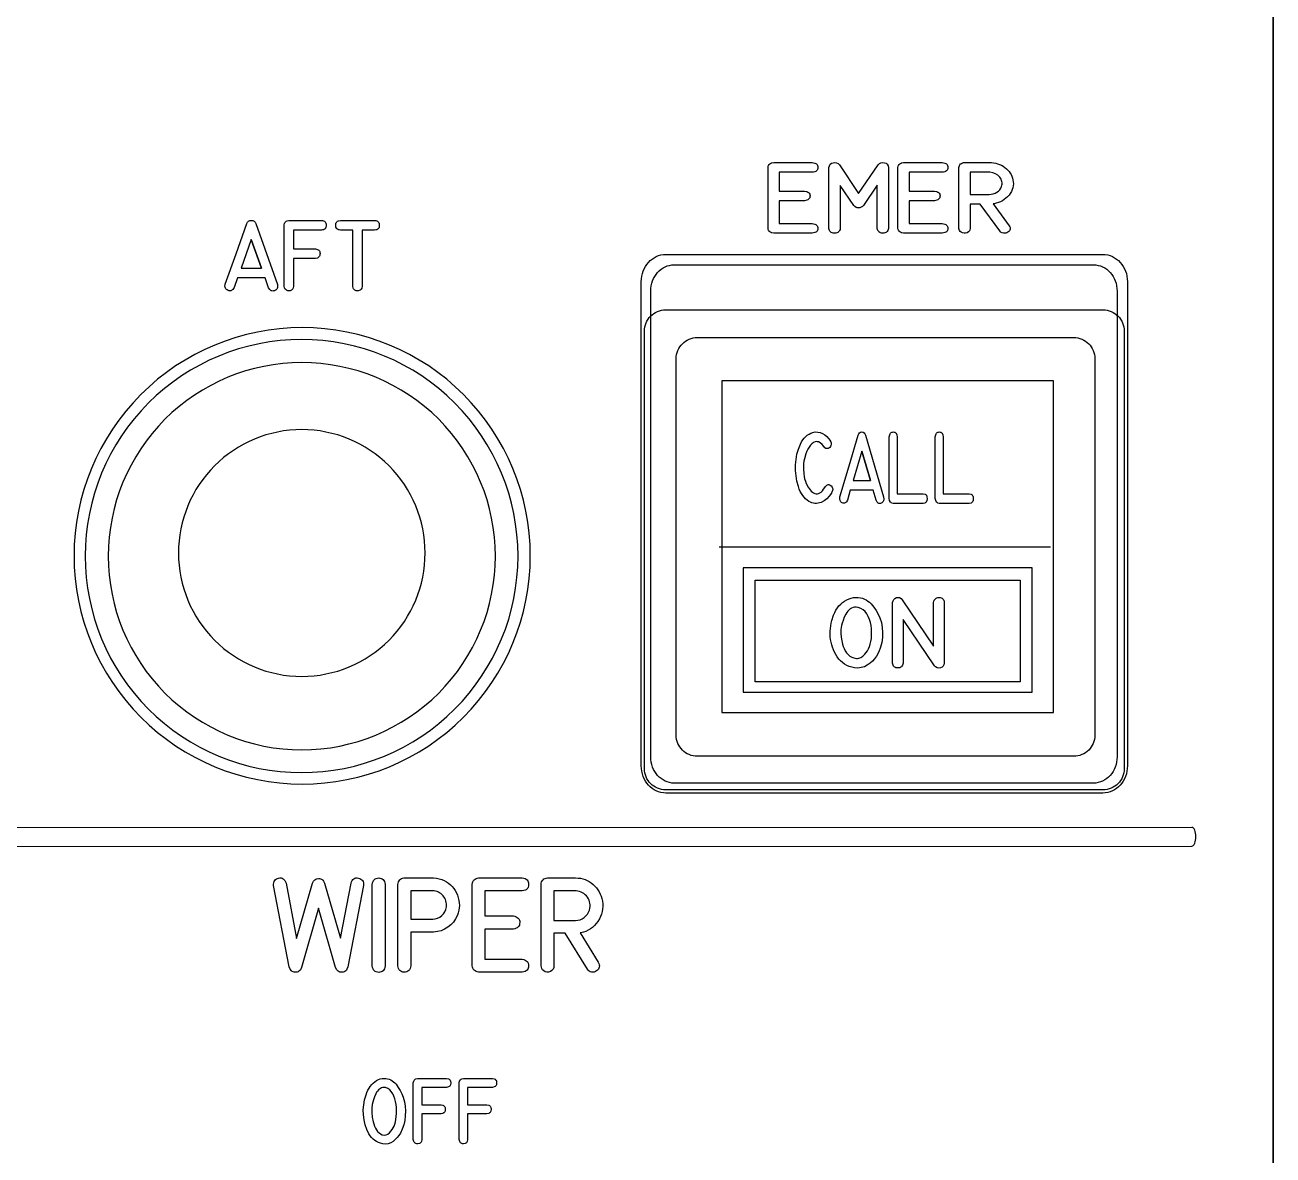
# Model space of a CAD drawing. Extents: x 27 to 704, y 10 to 614.
# Drawn here: x 111.8 to 172, y 77.7 to 132.2 of the extents above; entities that cross this region are included whole.
import ezdxf

# ---------------------------------------------------------------- set-up
doc = ezdxf.new("R2010")
doc.units = 0
for name, color, linetype in [('_BACKPANEL', 5, 'CONTINUOUS'), ('_ENGRAVING', 105, 'CONTINUOUS'), ('_LABELS', 30, 'CONTINUOUS'), ('_TOPLAYER', 1, 'CONTINUOUS')]:
    doc.layers.add(name, color=color, linetype=linetype)

msp = doc.modelspace()

# ---------------------------------------------------------------- linework, layer by layer
at = {"layer": '_BACKPANEL'}
for points in [[(171.966, 179.812), (26.966, 179.812), (26.965, 179.505), (26.965, 95.286), (26.965, 85.761), (168.214, 11.532), (170.976, 10.069), (171.088, 10.016), (171.201, 9.98), (171.266, 9.968), (171.333, 9.964), (171.46, 9.977), (171.579, 10.014), (171.687, 10.073), (171.78, 10.15), (171.858, 10.245), (171.916, 10.353), (171.953, 10.473), (171.966, 10.601), (171.966, 13.81), (171.966, 19.086), (171.966, 179.424)], [(142.665, 118.425), (163.761, 118.425), (163.866, 118.42), (163.968, 118.404), (164.067, 118.379), (164.161, 118.344), (164.251, 118.301), (164.336, 118.25), (164.415, 118.191), (164.488, 118.125), (164.554, 118.052), (164.613, 117.973), (164.664, 117.888), (164.707, 117.798), (164.742, 117.704), (164.767, 117.605), (164.783, 117.503), (164.788, 117.397), (164.788, 96.302), (164.783, 96.197), (164.767, 96.095), (164.742, 95.996), (164.707, 95.902), (164.664, 95.812), (164.613, 95.727), (164.554, 95.648), (164.488, 95.575), (164.415, 95.509), (164.336, 95.45), (164.251, 95.399), (164.161, 95.355), (164.067, 95.321), (163.968, 95.296), (163.866, 95.28), (163.761, 95.275), (142.665, 95.275), (142.56, 95.28), (142.458, 95.296), (142.359, 95.321), (142.265, 95.355), (142.175, 95.399), (142.09, 95.45), (142.011, 95.509), (141.938, 95.575), (141.872, 95.648), (141.813, 95.727), (141.762, 95.812), (141.718, 95.902), (141.684, 95.996), (141.659, 96.095), (141.643, 96.197), (141.638, 96.302), (141.638, 117.397), (141.643, 117.503), (141.659, 117.605), (141.684, 117.704), (141.718, 117.798), (141.762, 117.888), (141.813, 117.973), (141.872, 118.052), (141.938, 118.125), (142.011, 118.191), (142.09, 118.25), (142.175, 118.301), (142.265, 118.344), (142.359, 118.379), (142.458, 118.404), (142.56, 118.42)]]:
    msp.add_lwpolyline(points, close=True, dxfattribs=at)
msp.add_lwpolyline([(125.109, 112.65, 0.414214), (119.159, 106.7, 0.414214), (125.109, 100.75, 0.414214), (131.059, 106.7, 0.414214)], format="xyb", close=True, dxfattribs=at)
at = {"layer": '_ENGRAVING'}
for points in [[(149.736, 125.067), (148.141, 125.067), (148.141, 124.157), (149.357, 124.157), (149.476, 124.129), (149.523, 124.107), (149.561, 124.08), (149.591, 124.048), (149.612, 124.01), (149.625, 123.968), (149.629, 123.92), (149.624, 123.872), (149.612, 123.829), (149.59, 123.792), (149.56, 123.76), (149.522, 123.733), (149.475, 123.711), (149.357, 123.684), (148.141, 123.684), (148.141, 122.591), (149.736, 122.591), (149.854, 122.563), (149.901, 122.542), (149.939, 122.515), (149.969, 122.483), (149.99, 122.446), (150.003, 122.404), (150.007, 122.356), (150.003, 122.309), (149.99, 122.267), (149.969, 122.23), (149.939, 122.198), (149.901, 122.172), (149.854, 122.15), (149.736, 122.123), (147.874, 122.123), (147.766, 122.148), (147.723, 122.169), (147.685, 122.196), (147.654, 122.228), (147.63, 122.266), (147.612, 122.31), (147.601, 122.36), (147.601, 125.298), (147.613, 125.35), (147.631, 125.395), (147.656, 125.434), (147.687, 125.466), (147.724, 125.492), (147.768, 125.512), (147.874, 125.531), (149.736, 125.531), (149.799, 125.524), (149.854, 125.51), (149.901, 125.49), (149.939, 125.464), (149.968, 125.431), (149.989, 125.393), (150.002, 125.348), (150.006, 125.297), (150.002, 125.247), (149.989, 125.202), (149.968, 125.164), (149.938, 125.132), (149.9, 125.106), (149.854, 125.087), (149.799, 125.074)], [(153.41, 122.356), (153.396, 122.302), (153.377, 122.254), (153.352, 122.214), (153.321, 122.182), (153.284, 122.156), (153.241, 122.138), (153.192, 122.128), (153.138, 122.124), (153.083, 122.128), (153.034, 122.139), (152.992, 122.157), (152.955, 122.183), (152.924, 122.215), (152.899, 122.255), (152.88, 122.302), (152.867, 122.356), (152.867, 124.435), (152.207, 123.458), (152.153, 123.41), (152.096, 123.374), (152.035, 123.352), (151.972, 123.343), (151.909, 123.348), (151.849, 123.369), (151.793, 123.406), (151.74, 123.458), (151.084, 124.43), (151.086, 122.356), (151.075, 122.302), (151.057, 122.255), (151.033, 122.216), (151.001, 122.183), (150.963, 122.158), (150.918, 122.14), (150.867, 122.129), (150.808, 122.126), (150.75, 122.13), (150.699, 122.141), (150.655, 122.159), (150.618, 122.184), (150.588, 122.216), (150.566, 122.256), (150.55, 122.303), (150.542, 122.356), (150.542, 125.295), (150.56, 125.381), (150.598, 125.448), (150.657, 125.495), (150.736, 125.524), (150.823, 125.531), (150.903, 125.516), (150.978, 125.478), (151.048, 125.418), (151.973, 124.042), (152.908, 125.418), (152.977, 125.478), (153.051, 125.516), (153.131, 125.531), (153.216, 125.523), (153.294, 125.494), (153.353, 125.447), (153.391, 125.38), (153.41, 125.295)], [(156.007, 125.067), (154.412, 125.067), (154.412, 124.157), (155.628, 124.157), (155.747, 124.129), (155.794, 124.107), (155.832, 124.08), (155.862, 124.048), (155.883, 124.01), (155.896, 123.968), (155.9, 123.92), (155.895, 123.872), (155.882, 123.829), (155.861, 123.792), (155.831, 123.76), (155.793, 123.733), (155.746, 123.711), (155.628, 123.684), (154.412, 123.684), (154.412, 122.591), (156.007, 122.591), (156.125, 122.563), (156.172, 122.542), (156.21, 122.515), (156.24, 122.483), (156.261, 122.446), (156.274, 122.404), (156.278, 122.356), (156.274, 122.309), (156.261, 122.267), (156.24, 122.23), (156.21, 122.198), (156.172, 122.172), (156.125, 122.15), (156.007, 122.123), (154.145, 122.123), (154.037, 122.148), (153.993, 122.169), (153.956, 122.196), (153.925, 122.228), (153.901, 122.266), (153.883, 122.31), (153.871, 122.36), (153.871, 125.298), (153.884, 125.35), (153.902, 125.395), (153.927, 125.434), (153.958, 125.466), (153.995, 125.492), (154.039, 125.512), (154.145, 125.531), (156.007, 125.531), (156.07, 125.524), (156.125, 125.51), (156.172, 125.49), (156.21, 125.464), (156.239, 125.431), (156.26, 125.393), (156.273, 125.348), (156.277, 125.297), (156.272, 125.247), (156.26, 125.202), (156.238, 125.164), (156.209, 125.132), (156.171, 125.106), (156.124, 125.087), (156.07, 125.074)], [(159.242, 122.484), (159.268, 122.438), (159.284, 122.394), (159.29, 122.352), (159.286, 122.311), (159.273, 122.273), (159.249, 122.236), (159.216, 122.201), (159.173, 122.168), (159.125, 122.145), (159.073, 122.13), (159.019, 122.126), (158.96, 122.13), (158.904, 122.143), (158.856, 122.165), (158.816, 122.195), (158.784, 122.233), (157.836, 123.529), (157.355, 123.529), (157.355, 122.358), (157.345, 122.291), (157.317, 122.233), (157.269, 122.186), (157.203, 122.149), (157.128, 122.127), (157.056, 122.123), (156.986, 122.139), (156.918, 122.173), (156.872, 122.21), (156.839, 122.254), (156.819, 122.303), (156.813, 122.358), (156.813, 125.298), (156.817, 125.345), (156.832, 125.388), (156.856, 125.427), (156.89, 125.463), (156.932, 125.493), (156.977, 125.514), (157.027, 125.527), (157.082, 125.531), (158.276, 125.531), (158.382, 125.528), (158.485, 125.516), (158.584, 125.498), (158.679, 125.472), (158.771, 125.439), (158.859, 125.398), (158.944, 125.35), (159.025, 125.294), (159.1, 125.233), (159.168, 125.168), (159.229, 125.098), (159.282, 125.025), (159.327, 124.948), (159.365, 124.867), (159.396, 124.782), (159.419, 124.693), (159.434, 124.596), (159.437, 124.5), (159.43, 124.406), (159.412, 124.314), (159.382, 124.224), (159.342, 124.135), (159.29, 124.047), (159.228, 123.961), (159.157, 123.88), (159.08, 123.808), (158.998, 123.744), (158.911, 123.688), (158.818, 123.64), (158.719, 123.601), (158.615, 123.57), (158.505, 123.548), (158.469, 123.543)], [(158.276, 123.997), (158.373, 124.003), (158.465, 124.023), (158.554, 124.055), (158.639, 124.1), (158.715, 124.156), (158.778, 124.219), (158.827, 124.291), (158.863, 124.37), (158.882, 124.433), (158.892, 124.495), (158.894, 124.555), (158.888, 124.614), (158.873, 124.671), (158.85, 124.727), (158.82, 124.781), (158.78, 124.833), (158.686, 124.925), (158.575, 124.994), (158.447, 125.04), (158.303, 125.062), (157.355, 125.062), (157.355, 123.997)], [(121.417, 119.662), (121.939, 121.125), (122.462, 122.587), (122.495, 122.654), (122.542, 122.701), (122.602, 122.73), (122.675, 122.74), (122.748, 122.731), (122.809, 122.703), (122.856, 122.655), (122.89, 122.587), (123.933, 119.654), (123.943, 119.547), (123.937, 119.501), (123.923, 119.461), (123.902, 119.426), (123.873, 119.396), (123.837, 119.371), (123.793, 119.352), (123.747, 119.339), (123.704, 119.335), (123.664, 119.339), (123.626, 119.352), (123.591, 119.374), (123.559, 119.404), (123.502, 119.491), (123.334, 119.966), (122.008, 119.966), (121.845, 119.503), (121.787, 119.416), (121.754, 119.385), (121.719, 119.364), (121.68, 119.351), (121.639, 119.347), (121.595, 119.352), (121.549, 119.366), (121.505, 119.386), (121.468, 119.411), (121.44, 119.441), (121.42, 119.476), (121.407, 119.515), (121.402, 119.559)], [(124.254, 119.577), (124.254, 122.504), (124.279, 122.601), (124.3, 122.64), (124.326, 122.673), (124.358, 122.699), (124.395, 122.719), (124.485, 122.74), (126.061, 122.74), (126.114, 122.732), (126.16, 122.719), (126.199, 122.699), (126.23, 122.672), (126.255, 122.64), (126.273, 122.601), (126.284, 122.556), (126.287, 122.505), (126.283, 122.454), (126.273, 122.41), (126.255, 122.371), (126.23, 122.339), (126.197, 122.313), (126.158, 122.294), (126.111, 122.281), (126.058, 122.274), (124.711, 122.274), (124.711, 121.366), (125.761, 121.366), (125.86, 121.346), (125.899, 121.327), (125.931, 121.302), (125.956, 121.271), (125.974, 121.234), (125.985, 121.191), (125.989, 121.142), (125.986, 121.093), (125.976, 121.049), (125.959, 121.011), (125.934, 120.978), (125.902, 120.95), (125.862, 120.928), (125.761, 120.9), (124.711, 120.9), (124.711, 119.577), (124.692, 119.477), (124.673, 119.437), (124.648, 119.405), (124.618, 119.379), (124.581, 119.361), (124.539, 119.349), (124.491, 119.345), (124.442, 119.348), (124.399, 119.358), (124.362, 119.376), (124.329, 119.401), (124.303, 119.434), (124.281, 119.474)], [(127.568, 119.574), (127.568, 122.272), (126.971, 122.272), (126.917, 122.28), (126.871, 122.294), (126.832, 122.313), (126.8, 122.34), (126.775, 122.372), (126.758, 122.41), (126.747, 122.455), (126.744, 122.505), (126.747, 122.556), (126.758, 122.601), (126.776, 122.639), (126.801, 122.671), (126.833, 122.698), (126.872, 122.718), (126.971, 122.74), (128.623, 122.74), (128.676, 122.732), (128.721, 122.719), (128.76, 122.699), (128.792, 122.672), (128.816, 122.64), (128.834, 122.601), (128.845, 122.556), (128.848, 122.505), (128.845, 122.454), (128.835, 122.41), (128.817, 122.371), (128.792, 122.339), (128.761, 122.313), (128.722, 122.293), (128.676, 122.279), (128.623, 122.272), (128.027, 122.272), (128.027, 119.574), (127.998, 119.471), (127.976, 119.431), (127.948, 119.398), (127.916, 119.373), (127.878, 119.355), (127.835, 119.344), (127.787, 119.342), (127.739, 119.346), (127.697, 119.357), (127.661, 119.376), (127.631, 119.401), (127.607, 119.434), (127.588, 119.473)], [(123.168, 120.432), (122.673, 121.826), (122.175, 120.432)], [(122.673, 121.826), (123.168, 120.432)], [(142.675, 121.1), (163.751, 121.1), (163.873, 121.093), (163.991, 121.073), (164.105, 121.041), (164.215, 120.997), (164.319, 120.941), (164.417, 120.875), (164.509, 120.8), (164.593, 120.715), (164.67, 120.621), (164.738, 120.52), (164.798, 120.411), (164.848, 120.296), (164.888, 120.174), (164.917, 120.048), (164.935, 119.917), (164.941, 119.781), (164.941, 96.44), (164.935, 96.305), (164.917, 96.174), (164.888, 96.047), (164.848, 95.926), (164.798, 95.811), (164.738, 95.702), (164.67, 95.601), (164.593, 95.507), (164.509, 95.422), (164.417, 95.346), (164.319, 95.28), (164.215, 95.225), (164.105, 95.181), (163.991, 95.148), (163.873, 95.128), (163.751, 95.122), (142.675, 95.122), (142.553, 95.128), (142.435, 95.148), (142.32, 95.181), (142.211, 95.225), (142.107, 95.28), (142.009, 95.346), (141.917, 95.422), (141.833, 95.507), (141.756, 95.601), (141.687, 95.702), (141.628, 95.811), (141.578, 95.926), (141.538, 96.047), (141.509, 96.174), (141.491, 96.305), (141.485, 96.44), (141.485, 119.781), (141.491, 119.917), (141.509, 120.048), (141.538, 120.174), (141.578, 120.296), (141.628, 120.411), (141.687, 120.52), (141.756, 120.621), (141.833, 120.715), (141.917, 120.8), (142.009, 120.875), (142.107, 120.941), (142.211, 120.997), (142.32, 121.041), (142.435, 121.073), (142.553, 121.093)], [(143.083, 120.6), (163.299, 120.6), (163.416, 120.593), (163.53, 120.574), (163.639, 120.543), (163.745, 120.5), (163.844, 120.447), (163.939, 120.384), (164.026, 120.311), (164.107, 120.229), (164.181, 120.139), (164.247, 120.041), (164.304, 119.937), (164.352, 119.826), (164.39, 119.709), (164.418, 119.587), (164.435, 119.461), (164.441, 119.331), (164.441, 96.869), (164.435, 96.739), (164.418, 96.612), (164.39, 96.491), (164.352, 96.374), (164.304, 96.263), (164.247, 96.158), (164.181, 96.061), (164.107, 95.971), (164.026, 95.889), (163.939, 95.816), (163.844, 95.753), (163.745, 95.699), (163.639, 95.657), (163.53, 95.626), (163.416, 95.606), (163.299, 95.6), (143.083, 95.6), (142.966, 95.606), (142.852, 95.626), (142.743, 95.657), (142.638, 95.699), (142.538, 95.753), (142.444, 95.816), (142.356, 95.889), (142.275, 95.971), (142.201, 96.061), (142.136, 96.158), (142.079, 96.263), (142.031, 96.374), (141.992, 96.491), (141.964, 96.612), (141.947, 96.739), (141.941, 96.869), (141.941, 119.331), (141.947, 119.461), (141.964, 119.587), (141.992, 119.709), (142.031, 119.826), (142.079, 119.937), (142.136, 120.041), (142.201, 120.139), (142.275, 120.229), (142.356, 120.311), (142.444, 120.384), (142.538, 120.447), (142.638, 120.5), (142.743, 120.543), (142.852, 120.574), (142.966, 120.593)], [(126.209, 90.775), (126.972, 88.118), (127.482, 90.775), (127.507, 90.845), (127.539, 90.903), (127.575, 90.95), (127.617, 90.986), (127.665, 91.011), (127.718, 91.025), (127.776, 91.028), (127.84, 91.019), (127.903, 91.002), (127.956, 90.976), (128, 90.942), (128.035, 90.901), (128.061, 90.852), (128.078, 90.795), (128.086, 90.73), (128.085, 90.657), (127.332, 86.734), (127.288, 86.626), (127.259, 86.583), (127.226, 86.547), (127.188, 86.519), (127.145, 86.498), (127.099, 86.484), (127.047, 86.479), (126.995, 86.48), (126.947, 86.489), (126.903, 86.506), (126.862, 86.53), (126.825, 86.562), (126.792, 86.601), (126.737, 86.703), (125.913, 89.569), (125.096, 86.703), (125.039, 86.599), (125.006, 86.559), (124.969, 86.527), (124.929, 86.503), (124.885, 86.487), (124.839, 86.479), (124.788, 86.479), (124.739, 86.486), (124.693, 86.5), (124.65, 86.522), (124.612, 86.55), (124.547, 86.628), (124.496, 86.734), (123.742, 90.657), (123.746, 90.733), (123.758, 90.799), (123.777, 90.858), (123.805, 90.908), (123.839, 90.949), (123.882, 90.982), (123.933, 91.007), (123.991, 91.023), (124.051, 91.029), (124.107, 91.025), (124.158, 91.01), (124.206, 90.985), (124.249, 90.948), (124.288, 90.901), (124.322, 90.844), (124.353, 90.775), (124.856, 88.114), (125.619, 90.775), (125.673, 90.872), (125.74, 90.942), (125.78, 90.967), (125.822, 90.985), (125.918, 91.002), (125.968, 91), (126.014, 90.99), (126.056, 90.973), (126.094, 90.948), (126.129, 90.916), (126.159, 90.877)], [(129.127, 86.785), (129.112, 86.712), (129.09, 86.648), (129.061, 86.594), (129.026, 86.55), (128.983, 86.516), (128.934, 86.492), (128.879, 86.478), (128.817, 86.473), (128.754, 86.478), (128.699, 86.493), (128.65, 86.517), (128.608, 86.552), (128.573, 86.595), (128.545, 86.649), (128.523, 86.712), (128.508, 86.785), (128.508, 90.713), (128.523, 90.786), (128.545, 90.85), (128.573, 90.904), (128.608, 90.948), (128.65, 90.983), (128.699, 91.007), (128.754, 91.022), (128.817, 91.027), (128.879, 91.023), (128.934, 91.008), (128.983, 90.984), (129.026, 90.949), (129.061, 90.905), (129.09, 90.851), (129.112, 90.787), (129.127, 90.713)], [(131.422, 91.028), (131.463, 91.028), (131.6, 91.013), (131.731, 90.986), (131.857, 90.948), (131.977, 90.899), (132.086, 90.841), (132.187, 90.774), (132.279, 90.699), (132.363, 90.615), (132.438, 90.522), (132.506, 90.42), (132.565, 90.31), (132.616, 90.191), (132.657, 90.068), (132.686, 89.946), (132.703, 89.824), (132.709, 89.704), (132.702, 89.584), (132.684, 89.465), (132.654, 89.346), (132.612, 89.229), (132.525, 89.053), (132.42, 88.898), (132.296, 88.763), (132.154, 88.648), (131.997, 88.555), (131.83, 88.484), (131.652, 88.437), (131.463, 88.414), (131.422, 88.411), (130.363, 88.411), (130.363, 86.792), (130.349, 86.718), (130.329, 86.655), (130.301, 86.601), (130.266, 86.557), (130.223, 86.523), (130.174, 86.498), (130.117, 86.483), (130.053, 86.479), (129.989, 86.483), (129.933, 86.498), (129.883, 86.523), (129.841, 86.557), (129.807, 86.601), (129.779, 86.655), (129.759, 86.718), (129.746, 86.792), (129.746, 90.717), (129.758, 90.782), (129.776, 90.84), (129.802, 90.89), (129.834, 90.933), (129.874, 90.968), (129.92, 90.996), (129.973, 91.016), (130.034, 91.028), (130.053, 91.028)], [(135.745, 90.409), (133.939, 90.409), (133.939, 89.193), (135.316, 89.193), (135.388, 89.178), (135.451, 89.156), (135.504, 89.127), (135.548, 89.091), (135.581, 89.048), (135.605, 88.998), (135.62, 88.941), (135.624, 88.877), (135.619, 88.813), (135.605, 88.756), (135.58, 88.706), (135.547, 88.663), (135.503, 88.627), (135.45, 88.599), (135.388, 88.577), (135.316, 88.562), (133.939, 88.562), (133.939, 87.103), (135.745, 87.103), (135.817, 87.088), (135.88, 87.066), (135.932, 87.037), (135.976, 87.001), (136.009, 86.959), (136.033, 86.909), (136.048, 86.853), (136.052, 86.79), (136.048, 86.726), (136.033, 86.67), (136.009, 86.621), (135.976, 86.579), (135.932, 86.543), (135.88, 86.515), (135.817, 86.493), (135.745, 86.479), (133.636, 86.479), (133.571, 86.491), (133.514, 86.512), (133.465, 86.54), (133.422, 86.575), (133.387, 86.618), (133.36, 86.669), (133.339, 86.728), (133.326, 86.794), (133.326, 90.717), (133.34, 90.786), (133.361, 90.847), (133.389, 90.899), (133.424, 90.942), (133.467, 90.976), (133.516, 91.002), (133.572, 91.02), (133.636, 91.028), (135.745, 91.028), (135.817, 91.018), (135.88, 91), (135.932, 90.973), (135.975, 90.938), (136.009, 90.895), (136.033, 90.844), (136.047, 90.784), (136.051, 90.716), (136.046, 90.648), (136.032, 90.589), (136.008, 90.538), (135.974, 90.495), (135.931, 90.461), (135.879, 90.435), (135.817, 90.418)], [(139.411, 86.961), (139.44, 86.899), (139.458, 86.84), (139.465, 86.784), (139.461, 86.73), (139.445, 86.678), (139.419, 86.629), (139.381, 86.583), (139.332, 86.539), (139.278, 86.507), (139.22, 86.488), (139.157, 86.481), (139.091, 86.487), (139.028, 86.505), (138.973, 86.534), (138.928, 86.574), (138.892, 86.625), (137.818, 88.356), (137.273, 88.356), (137.273, 86.792), (137.262, 86.702), (137.23, 86.625), (137.176, 86.562), (137.101, 86.513), (137.016, 86.483), (136.934, 86.478), (136.855, 86.499), (136.778, 86.545), (136.726, 86.595), (136.688, 86.652), (136.666, 86.718), (136.658, 86.792), (136.658, 90.717), (136.664, 90.779), (136.68, 90.837), (136.708, 90.889), (136.747, 90.937), (136.793, 90.977), (136.845, 91.006), (136.902, 91.023), (136.963, 91.028), (138.317, 91.028), (138.437, 91.023), (138.553, 91.009), (138.665, 90.984), (138.773, 90.949), (138.877, 90.905), (138.976, 90.85), (139.072, 90.786), (139.164, 90.712), (139.25, 90.63), (139.327, 90.543), (139.396, 90.45), (139.456, 90.353), (139.507, 90.25), (139.55, 90.141), (139.585, 90.028), (139.611, 89.909), (139.628, 89.779), (139.632, 89.652), (139.623, 89.527), (139.603, 89.404), (139.569, 89.283), (139.523, 89.164), (139.465, 89.047), (139.394, 88.932), (139.314, 88.824), (139.227, 88.727), (139.135, 88.642), (139.035, 88.567), (138.93, 88.504), (138.818, 88.451), (138.7, 88.41), (138.576, 88.38), (138.535, 88.374)], [(131.422, 90.402), (130.363, 90.402), (130.363, 89.04), (131.422, 89.04), (131.542, 89.051), (131.656, 89.082), (131.762, 89.135), (131.861, 89.209), (131.946, 89.299), (132.012, 89.399), (132.058, 89.51), (132.084, 89.631), (132.089, 89.78), (132.08, 89.85), (132.064, 89.919), (132.04, 89.985), (132.008, 90.049), (131.923, 90.17), (131.816, 90.271), (131.759, 90.311), (131.697, 90.344), (131.633, 90.369), (131.566, 90.387), (131.495, 90.398)], [(138.317, 88.98), (138.426, 88.989), (138.53, 89.014), (138.631, 89.058), (138.727, 89.118), (138.814, 89.192), (138.885, 89.277), (138.941, 89.372), (138.981, 89.478), (139.002, 89.562), (139.014, 89.645), (139.016, 89.725), (139.009, 89.803), (138.993, 89.88), (138.967, 89.954), (138.932, 90.026), (138.888, 90.096), (138.836, 90.162), (138.78, 90.219), (138.72, 90.269), (138.654, 90.311), (138.584, 90.345), (138.51, 90.372), (138.431, 90.391), (138.347, 90.402), (137.273, 90.402), (137.273, 88.98)], [(129.999, 80.45), (130.055, 80.234), (130.091, 80.014), (130.105, 79.79), (130.099, 79.561), (130.072, 79.336), (130.024, 79.121), (129.954, 78.916), (129.863, 78.721), (129.792, 78.607), (129.71, 78.502), (129.617, 78.406), (129.511, 78.319), (129.397, 78.25), (129.276, 78.207), (129.151, 78.192), (129.019, 78.203), (128.912, 78.229), (128.812, 78.264), (128.719, 78.31), (128.632, 78.366), (128.551, 78.432), (128.477, 78.509), (128.409, 78.595), (128.347, 78.691), (128.243, 78.9), (128.164, 79.121), (128.11, 79.353), (128.08, 79.596), (128.075, 79.844), (128.095, 80.088), (128.138, 80.329), (128.206, 80.567), (128.249, 80.682), (128.298, 80.788), (128.353, 80.886), (128.414, 80.976), (128.481, 81.058), (128.553, 81.131), (128.632, 81.197), (128.717, 81.255), (128.803, 81.301), (128.891, 81.334), (128.982, 81.353), (129.074, 81.36), (129.161, 81.356), (129.244, 81.342), (129.323, 81.32), (129.398, 81.288), (129.468, 81.248), (129.535, 81.199), (129.597, 81.141), (129.656, 81.073), (129.762, 80.927), (129.855, 80.774), (129.934, 80.615)], [(130.488, 78.415), (130.488, 81.14), (130.511, 81.231), (130.553, 81.297), (130.581, 81.322), (130.614, 81.34), (130.694, 81.36), (132.095, 81.36), (132.183, 81.34), (132.218, 81.321), (132.246, 81.297), (132.268, 81.266), (132.284, 81.23), (132.296, 81.141), (132.283, 81.052), (132.267, 81.016), (132.245, 80.986), (132.216, 80.962), (132.181, 80.944), (132.092, 80.926), (130.895, 80.926), (130.895, 80.08), (131.829, 80.08), (131.916, 80.062), (131.951, 80.044), (131.979, 80.02), (132.001, 79.992), (132.017, 79.957), (132.031, 79.872), (132.02, 79.785), (132.004, 79.749), (131.982, 79.719), (131.953, 79.693), (131.918, 79.672), (131.828, 79.646), (130.895, 79.646), (130.895, 78.415), (130.877, 78.321), (130.86, 78.284), (130.838, 78.254), (130.811, 78.23), (130.779, 78.213), (130.699, 78.198), (130.656, 78.201), (130.617, 78.211), (130.584, 78.227), (130.555, 78.251), (130.531, 78.281), (130.512, 78.319)], [(132.701, 78.415), (132.701, 81.14), (132.724, 81.23), (132.766, 81.297), (132.794, 81.322), (132.827, 81.34), (132.907, 81.36), (134.308, 81.36), (134.396, 81.34), (134.431, 81.321), (134.459, 81.296), (134.481, 81.266), (134.497, 81.23), (134.509, 81.141), (134.497, 81.052), (134.481, 81.016), (134.458, 80.986), (134.43, 80.962), (134.395, 80.944), (134.305, 80.925), (133.108, 80.925), (133.108, 80.08), (134.042, 80.08), (134.129, 80.061), (134.164, 80.044), (134.192, 80.02), (134.215, 79.991), (134.231, 79.957), (134.244, 79.872), (134.233, 79.785), (134.217, 79.749), (134.195, 79.719), (134.167, 79.693), (134.131, 79.672), (134.042, 79.646), (133.108, 79.646), (133.108, 78.414), (133.09, 78.321), (133.074, 78.284), (133.052, 78.254), (133.025, 78.23), (132.992, 78.213), (132.912, 78.198), (132.869, 78.201), (132.831, 78.211), (132.797, 78.227), (132.768, 78.251), (132.744, 78.281), (132.725, 78.319)], [(129.086, 80.921), (129.021, 80.916), (128.961, 80.902), (128.904, 80.878), (128.852, 80.845), (128.803, 80.802), (128.759, 80.749), (128.719, 80.687), (128.682, 80.615), (128.62, 80.468), (128.571, 80.332), (128.534, 80.207), (128.509, 80.093), (128.491, 79.919), (128.489, 79.711), (128.508, 79.489), (128.55, 79.269), (128.58, 79.162), (128.617, 79.061), (128.66, 78.965), (128.711, 78.875), (128.768, 78.794), (128.834, 78.729), (128.909, 78.678), (128.991, 78.642), (129.089, 78.622), (129.18, 78.629), (129.264, 78.665), (129.341, 78.728), (129.41, 78.806), (129.47, 78.886), (129.521, 78.969), (129.563, 79.055), (129.598, 79.15), (129.628, 79.26), (129.651, 79.384), (129.668, 79.521), (129.678, 79.666), (129.679, 79.81), (129.671, 79.954), (129.655, 80.098), (129.63, 80.239), (129.594, 80.372), (129.549, 80.498), (129.494, 80.618), (129.427, 80.723), (129.348, 80.807), (129.257, 80.87), (129.152, 80.912)]]:
    msp.add_lwpolyline(points, close=True, dxfattribs=at)
for points in [[(125.126, 117.569, 0.414214), (114.119, 106.562, 0.414214), (125.126, 95.556, 0.414214), (136.132, 106.562, 0.414214)], [(125.098, 116.994, 0.414214), (114.656, 106.552, 0.414214), (125.098, 96.111, 0.414214), (135.54, 106.552, 0.414214)]]:
    msp.add_lwpolyline(points, format="xyb", close=True, dxfattribs=at)
msp.add_lwpolyline([(31.944, 92.551), (168.051, 92.566), (168.091, 92.575), (168.128, 92.602), (168.161, 92.643), (168.19, 92.698), (168.214, 92.765), (168.232, 92.842), (168.243, 92.926), (168.247, 93.017), (168.243, 93.108), (168.232, 93.192), (168.214, 93.268), (168.19, 93.334), (168.161, 93.389), (168.127, 93.431), (168.091, 93.457), (168.051, 93.466), (31.944, 93.451)], dxfattribs=at)
at = {"layer": '_LABELS'}
for points in [[(161.377, 99.001), (161.377, 115.003), (145.377, 115.003), (145.377, 99.001)], [(150.682, 109.63), (150.67, 109.608), (150.663, 109.596), (150.657, 109.586), (150.557, 109.442), (150.441, 109.319), (150.312, 109.22), (150.167, 109.143), (150.091, 109.114), (150.016, 109.096), (149.941, 109.087), (149.866, 109.088), (149.792, 109.099), (149.717, 109.12), (149.643, 109.15), (149.569, 109.191), (149.487, 109.248), (149.41, 109.314), (149.338, 109.389), (149.273, 109.474), (149.213, 109.568), (149.159, 109.671), (149.11, 109.783), (149.067, 109.904), (148.998, 110.158), (148.953, 110.417), (148.93, 110.681), (148.929, 110.95), (148.952, 111.216), (148.999, 111.471), (149.068, 111.715), (149.161, 111.947), (149.216, 112.056), (149.278, 112.153), (149.345, 112.24), (149.418, 112.317), (149.496, 112.383), (149.581, 112.438), (149.672, 112.482), (149.768, 112.516), (149.883, 112.538), (149.997, 112.535), (150.111, 112.51), (150.225, 112.462), (150.334, 112.395), (150.432, 112.317), (150.521, 112.227), (150.599, 112.124), (150.605, 112.112), (150.631, 112.061), (150.643, 112.007), (150.644, 111.95), (150.631, 111.891), (150.609, 111.837), (150.579, 111.793), (150.542, 111.761), (150.496, 111.74), (150.445, 111.733), (150.396, 111.743), (150.348, 111.771), (150.303, 111.818), (150.212, 111.932), (150.124, 112.012), (150.036, 112.058), (149.994, 112.069), (149.951, 112.07), (149.869, 112.056), (149.791, 112.022), (149.718, 111.97), (149.649, 111.899), (149.585, 111.812), (149.526, 111.714), (149.473, 111.605), (149.426, 111.485), (149.355, 111.24), (149.332, 111.124), (149.317, 111.012), (149.306, 110.765), (149.322, 110.518), (149.341, 110.395), (149.368, 110.277), (149.402, 110.162), (149.445, 110.051), (149.533, 109.877), (149.63, 109.739), (149.683, 109.683), (149.739, 109.636), (149.797, 109.599), (149.858, 109.57), (149.92, 109.553), (149.981, 109.552), (150.043, 109.566), (150.104, 109.595), (150.164, 109.639), (150.224, 109.699), (150.284, 109.774), (150.344, 109.864), (150.37, 109.908), (150.435, 109.975), (150.468, 109.995), (150.501, 110.004), (150.535, 110.004), (150.57, 109.994), (150.605, 109.974), (150.64, 109.944), (150.696, 109.872), (150.713, 109.834), (150.722, 109.796), (150.723, 109.756), (150.717, 109.715)], [(151.072, 109.416), (151.509, 110.9), (151.947, 112.383), (151.975, 112.45), (152.014, 112.499), (152.064, 112.528), (152.125, 112.538), (152.187, 112.529), (152.237, 112.5), (152.277, 112.452), (152.305, 112.383), (153.179, 109.408), (153.187, 109.3), (153.17, 109.212), (153.152, 109.177), (153.128, 109.146), (153.098, 109.121), (153.062, 109.101), (153.023, 109.088), (152.987, 109.084), (152.953, 109.089), (152.922, 109.102), (152.892, 109.124), (152.865, 109.155), (152.818, 109.243), (152.677, 109.724), (151.566, 109.724), (151.43, 109.254), (151.382, 109.166), (151.354, 109.136), (151.324, 109.114), (151.292, 109.101), (151.258, 109.097), (151.221, 109.102), (151.182, 109.116), (151.145, 109.136), (151.115, 109.162), (151.091, 109.192), (151.074, 109.227), (151.06, 109.312)], [(153.641, 109.09), (153.566, 109.109), (153.535, 109.129), (153.509, 109.155), (153.469, 109.226), (153.448, 109.323), (153.448, 112.299), (153.471, 112.405), (153.489, 112.446), (153.512, 112.48), (153.539, 112.506), (153.57, 112.524), (153.606, 112.535), (153.647, 112.537), (153.687, 112.533), (153.722, 112.521), (153.753, 112.502), (153.778, 112.476), (153.799, 112.442), (153.815, 112.402), (153.832, 112.299), (153.832, 109.559), (155.09, 109.561), (155.175, 109.536), (155.208, 109.514), (155.235, 109.487), (155.256, 109.454), (155.27, 109.415), (155.282, 109.319), (155.269, 109.224), (155.254, 109.186), (155.232, 109.155), (155.205, 109.129), (155.172, 109.11), (155.089, 109.09)], [(155.863, 109.09), (155.788, 109.109), (155.757, 109.129), (155.731, 109.155), (155.691, 109.226), (155.669, 109.323), (155.669, 112.299), (155.693, 112.405), (155.711, 112.446), (155.734, 112.48), (155.761, 112.506), (155.792, 112.524), (155.828, 112.535), (155.869, 112.537), (155.909, 112.533), (155.944, 112.521), (155.974, 112.502), (156, 112.476), (156.021, 112.442), (156.037, 112.402), (156.054, 112.299), (156.054, 109.559), (157.312, 109.561), (157.397, 109.536), (157.43, 109.514), (157.457, 109.487), (157.478, 109.454), (157.492, 109.415), (157.504, 109.319), (157.491, 109.224), (157.476, 109.186), (157.454, 109.155), (157.427, 109.129), (157.394, 109.11), (157.311, 109.09)], [(152.538, 110.197), (152.124, 111.611), (151.707, 110.197)], [(152.124, 111.611), (152.538, 110.197)], [(146.404, 105.985), (146.404, 105.843), (146.404, 99.985), (160.35, 99.985), (160.35, 105.985)], [(146.974, 105.387), (159.76, 105.387), (159.76, 100.485), (146.974, 100.485)], [(152.999, 103.579), (153.069, 103.347), (153.113, 103.111), (153.131, 102.87), (153.124, 102.625), (153.09, 102.383), (153.03, 102.152), (152.943, 101.931), (152.829, 101.722), (152.741, 101.599), (152.639, 101.487), (152.522, 101.384), (152.391, 101.29), (152.248, 101.216), (152.098, 101.17), (151.941, 101.153), (151.777, 101.166), (151.645, 101.193), (151.52, 101.231), (151.403, 101.281), (151.295, 101.341), (151.194, 101.412), (151.101, 101.494), (151.017, 101.586), (150.94, 101.69), (150.871, 101.801), (150.81, 101.915), (150.757, 102.032), (150.712, 102.151), (150.674, 102.275), (150.644, 102.401), (150.622, 102.53), (150.607, 102.662), (150.6, 102.796), (150.601, 102.928), (150.609, 103.06), (150.625, 103.191), (150.649, 103.321), (150.68, 103.45), (150.764, 103.706), (150.818, 103.828), (150.879, 103.942), (150.947, 104.048), (151.023, 104.144), (151.106, 104.232), (151.197, 104.312), (151.295, 104.382), (151.4, 104.444), (151.508, 104.494), (151.618, 104.529), (151.731, 104.55), (151.846, 104.557), (151.954, 104.552), (152.058, 104.538), (152.156, 104.514), (152.249, 104.48), (152.337, 104.437), (152.42, 104.384), (152.498, 104.321), (152.571, 104.249), (152.703, 104.092), (152.819, 103.928), (152.917, 103.757)], [(156.1, 101.386), (156.088, 101.307), (156.054, 101.244), (155.997, 101.196), (155.917, 101.165), (155.83, 101.153), (155.754, 101.166), (155.688, 101.203), (155.633, 101.264), (154.117, 103.5), (154.117, 101.386), (154.086, 101.285), (154.063, 101.245), (154.033, 101.212), (153.999, 101.187), (153.959, 101.168), (153.913, 101.158), (153.862, 101.154), (153.811, 101.158), (153.765, 101.168), (153.725, 101.187), (153.691, 101.212), (153.662, 101.245), (153.638, 101.285), (153.608, 101.386), (153.608, 104.318), (153.631, 104.397), (153.67, 104.461), (153.727, 104.511), (153.8, 104.546), (153.88, 104.56), (153.952, 104.547), (154.017, 104.508), (154.076, 104.443), (155.591, 102.203), (155.591, 104.318), (155.603, 104.374), (155.62, 104.422), (155.644, 104.462), (155.674, 104.496), (155.71, 104.521), (155.752, 104.539), (155.8, 104.55), (155.854, 104.553), (155.907, 104.549), (155.955, 104.537), (155.995, 104.519), (156.029, 104.493), (156.057, 104.46), (156.078, 104.42), (156.092, 104.373), (156.1, 104.318)], [(151.86, 104.086), (151.78, 104.081), (151.704, 104.065), (151.634, 104.039), (151.569, 104.004), (151.508, 103.957), (151.453, 103.901), (151.403, 103.834), (151.358, 103.757), (151.28, 103.599), (151.219, 103.452), (151.173, 103.318), (151.142, 103.196), (151.119, 103.009), (151.117, 102.786), (151.14, 102.547), (151.193, 102.31), (151.23, 102.196), (151.276, 102.087), (151.33, 101.984), (151.393, 101.887), (151.465, 101.801), (151.547, 101.73), (151.64, 101.676), (151.743, 101.637), (151.865, 101.615), (151.923, 101.616), (151.978, 101.624), (152.032, 101.639), (152.083, 101.661), (152.179, 101.729), (152.265, 101.813), (152.339, 101.9), (152.403, 101.989), (152.456, 102.08), (152.5, 102.183), (152.536, 102.301), (152.565, 102.434), (152.586, 102.582), (152.599, 102.737), (152.6, 102.892), (152.59, 103.047), (152.57, 103.202), (152.538, 103.353), (152.494, 103.496), (152.438, 103.632), (152.369, 103.759), (152.286, 103.872), (152.188, 103.963), (152.073, 104.03), (151.943, 104.076)]]:
    msp.add_lwpolyline(points, close=True, dxfattribs=at)
msp.add_lwpolyline([(145.237, 107.002), (161.237, 107.002)], dxfattribs=at)
at = {"layer": '_TOPLAYER'}
msp.add_lwpolyline([(171.966, 157.664), (171.966, 120.173), (171.966, 120.147), (171.966, 29.819)], dxfattribs=at)
msp.add_lwpolyline([(144.196, 117.093), (162.345, 117.093), (162.45, 117.088), (162.552, 117.073), (162.651, 117.047), (162.745, 117.013), (162.834, 116.97), (162.919, 116.919), (162.998, 116.86), (163.071, 116.794), (163.137, 116.721), (163.196, 116.642), (163.247, 116.558), (163.29, 116.468), (163.324, 116.374), (163.349, 116.275), (163.365, 116.173), (163.37, 116.068), (163.37, 97.919), (163.365, 97.814), (163.349, 97.712), (163.324, 97.613), (163.29, 97.519), (163.247, 97.429), (163.196, 97.345), (163.137, 97.266), (163.071, 97.193), (162.998, 97.127), (162.919, 97.068), (162.834, 97.017), (162.745, 96.974), (162.651, 96.939), (162.552, 96.914), (162.45, 96.899), (162.345, 96.893), (144.196, 96.893), (144.09, 96.899), (143.988, 96.914), (143.89, 96.939), (143.796, 96.974), (143.706, 97.017), (143.622, 97.068), (143.543, 97.127), (143.47, 97.193), (143.404, 97.266), (143.345, 97.345), (143.294, 97.429), (143.251, 97.519), (143.216, 97.613), (143.191, 97.712), (143.176, 97.814), (143.17, 97.919), (143.17, 116.068), (143.176, 116.173), (143.191, 116.275), (143.216, 116.374), (143.251, 116.468), (143.294, 116.558), (143.345, 116.642), (143.404, 116.721), (143.47, 116.794), (143.543, 116.86), (143.622, 116.919), (143.706, 116.97), (143.796, 117.013), (143.89, 117.047), (143.988, 117.073), (144.09, 117.088)], close=True, dxfattribs=at)
msp.add_lwpolyline([(125.109, 115.884, 0.414214), (115.771, 106.546, 0.414214), (125.109, 97.208, 0.414214), (134.447, 106.546, 0.414214)], format="xyb", close=True, dxfattribs=at)

doc.saveas('drawing.dxf')
